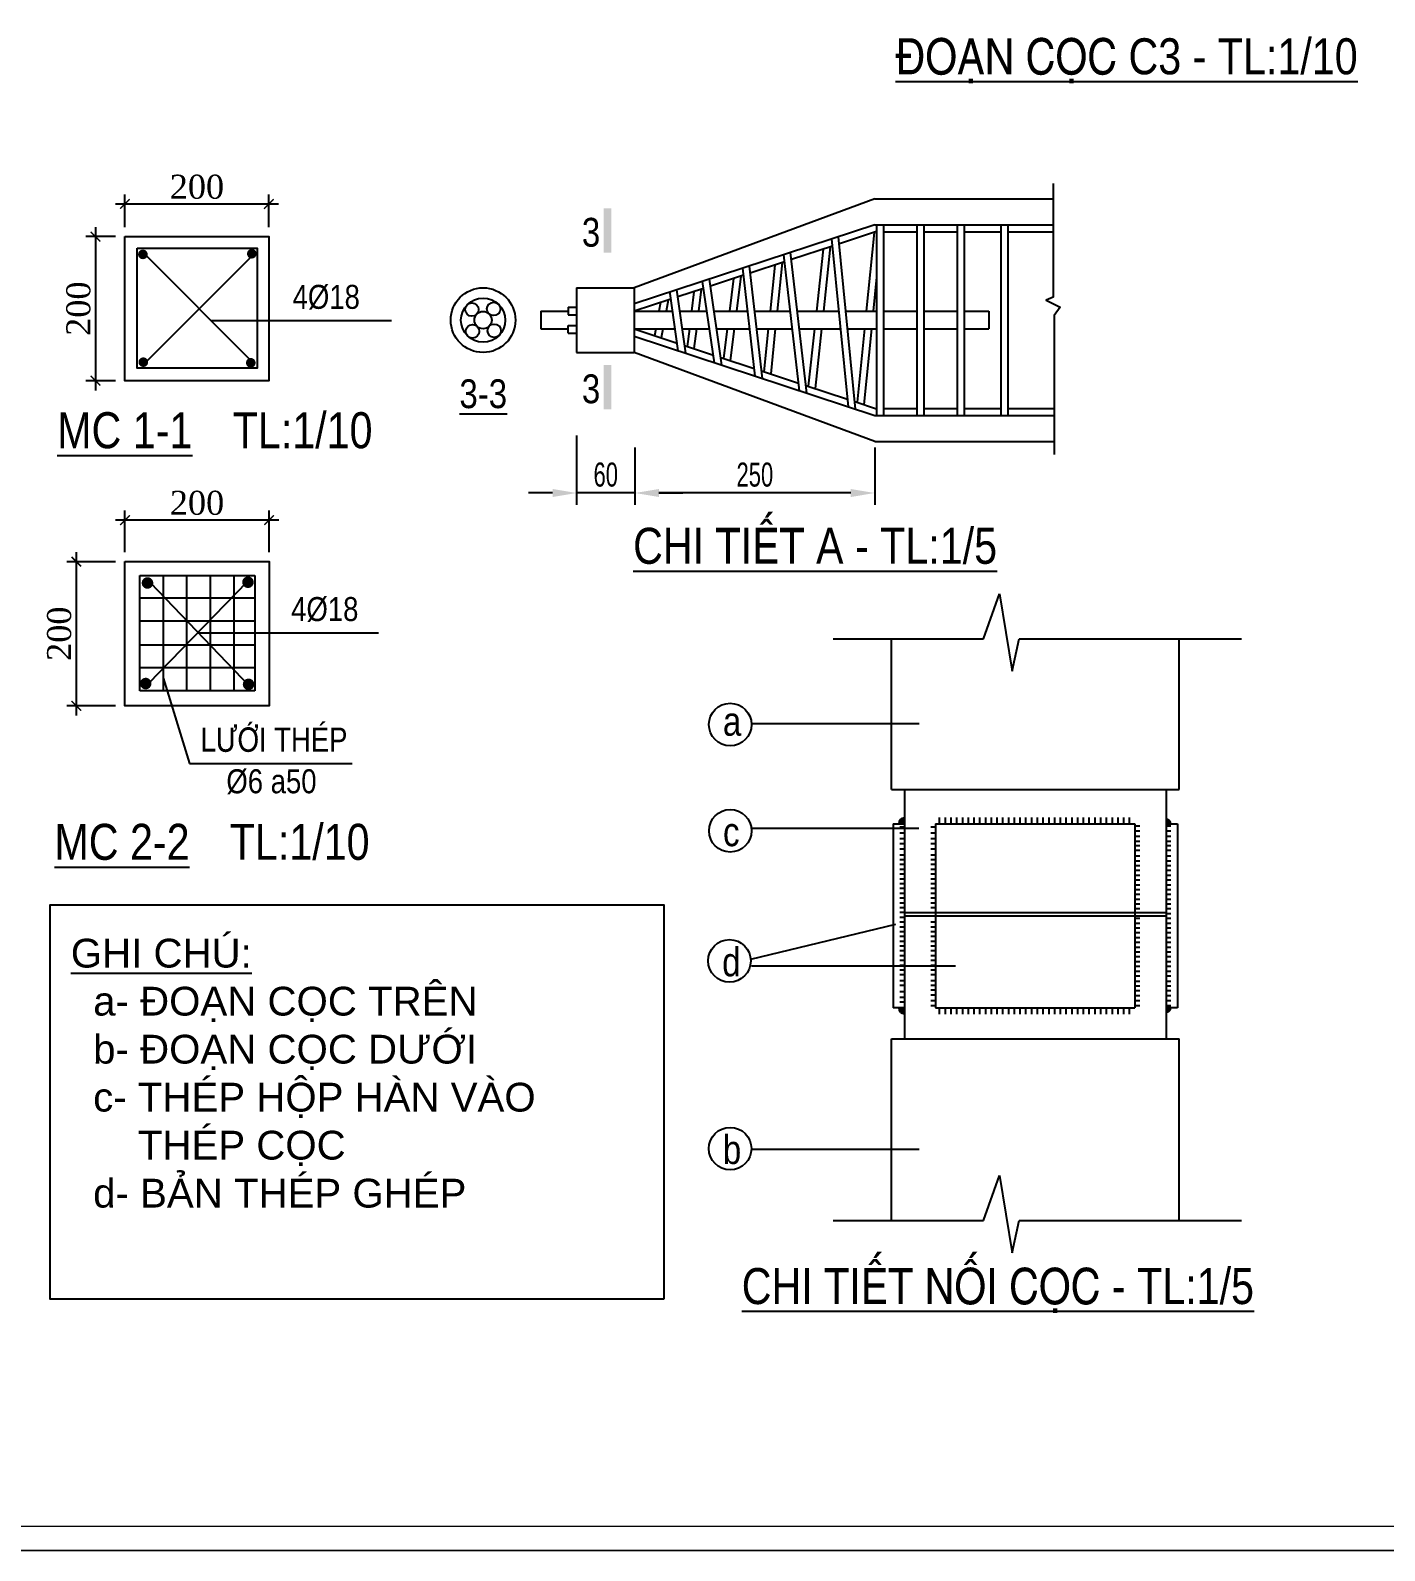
# Model space of a CAD drawing. Extents: x -1107188 to -523840, y 39692 to 514392.
# Drawn here: x -1078717 to -1050499, y 158492 to 190168 of the extents above; entities that cross this region are included whole.
import ezdxf
from ezdxf.enums import TextEntityAlignment as Align

# ---------------------------------------------------------------- set-up
doc = ezdxf.new("R2010")
doc.units = 0
doc.linetypes.add('DASHED2', pattern=[0.375, 0.25, -0.125])
doc.layers.get('0').update_dxf_attribs({"color": 255, "linetype": 'CONTINUOUS'})
doc.layers.get('DEFPOINTS').update_dxf_attribs({"linetype": 'CONTINUOUS'})
for name, color, linetype, lineweight in [('00-KICH THUOC', 6, 'CONTINUOUS', 9), ('cot', 4, 'CONTINUOUS', 0), ('CUA', 20, 'CONTINUOUS', 0)]:
    doc.layers.add(name, color=color, linetype=linetype, lineweight=lineweight)
for name, color, linetype in [('BAO', 3, 'CONTINUOUS'), ('BAOMANH', 2, 'CONTINUOUS'), ('DAI', 4, 'CONTINUOUS'), ('TEXT', 7, 'CONTINUOUS'), ('THEP', 6, 'CONTINUOUS'), ('TUONG', 131, 'CONTINUOUS')]:
    doc.layers.add(name, color=color, linetype=linetype)
doc.styles.add('DIM-NEW', font='')
doc.styles.add('KICHTHUOC', font='', dxfattribs={"width": 0.8})
doc.styles.add('SO BV', font='', dxfattribs={"height": 200})
doc.styles.get("Standard").update_dxf_attribs({"font": ''})
doc.styles.add('T2', font='')
doc.styles.add('TEN BV', font='', dxfattribs={"height": 350})
doc.styles.get('DIM-NEW').set_extended_font_data('VNI-Helve-Condense')
doc.styles.get('KICHTHUOC').set_extended_font_data('VNI-Helve-Condense')
doc.styles.get('SO BV').set_extended_font_data('VNI-Helve-Condense')
doc.styles.get('Standard').set_extended_font_data('VNI-Helve-Condense')
doc.styles.get('T2').set_extended_font_data('VNI-Times')
doc.styles.get('TEN BV').set_extended_font_data('VNI-Helve-Condense', bold=True)
doc.dimstyles.new('DIM 25', dxfattribs={"dimtxt": 2.5, "dimasz": 2.5, "dimexe": 1.25, "dimexo": 0.625, "dimtad": 1, "dimdec": 0, "dimtxsty": 'KICHTHUOC', "dimcen": 2.5, "dimclrd": 1, "dimclre": 1, "dimclrt": 2, "dimadec": 0, "dimazin": 0, "dimtfac": 1, "dimtdec": 0, "dimtix": 1, "dimtmove": 0, "dimatfit": 3, "dimfxl": 6, "dimfxlon": 1, "dimarcsym": 0})
doc.dimstyles.new('TL10', dxfattribs={"dimtxt": 500, "dimasz": 200, "dimexe": 200, "dimexo": 200, "dimgap": 100, "dimtad": 1, "dimdec": 0, "dimlfac": 0.1, "dimzin": 0, "dimdsep": 46, "dimtxsty": 'T2', "dimblk": 'ARCHTICK', "dimcen": 250, "dimdle": 200, "dimclrd": 1, "dimclre": 1, "dimclrt": 2, "dimadec": 0, "dimazin": 0, "dimtfac": 1, "dimtdec": 0, "dimtix": 1, "dimtofl": 0, "dimtmove": 0, "dimatfit": 0, "dimldrblk": 'ARCHTICK', "dimfxl": 1, "dimtolj": 1, "dimtzin": 0, "dimlwd": -1, "dimlwe": -1, "dimarcsym": 0})

# ---------------------------------------------------------------- blocks, each defined once
blk = doc.blocks.new('KHUNGTEN')
at = {"color": 3, "linetype": 'Continuous'}
for points in [[(-593653, 217892), (-593653, 277292), (-509653, 277292), (-509653, 217892), (-593653, 217892)], [(-593153, 218392), (-593153, 276792), (-510153, 276792), (-510153, 218392)]]:
    blk.add_lwpolyline(points, close=True, dxfattribs=at)
at = {"style": 'TEN BV'}
for tag, p in [('TEB_BV', (-518299, 222628)), ('LOAI_BV', (-511918, 220684)), ('TL', (-512164, 219751))]:
    blk.add_attdef(tag, p, '', height=350, dxfattribs=at)
at = {"style": 'SO BV'}
for tag, p in [('SOBV', (-510673, 221020)), ('TONGSOBV', (-510673, 220591))]:
    blk.add_attdef(tag, text='', height=200, dxfattribs=at).set_placement(p, align=Align.CENTER)
blk = doc.blocks.new('*D1517')
at = {"layer": 'DEFPOINTS', "color": 0, "transparency": 16777216}
for p in [(-1066119, 181605), (-1061122, 181605), (-1066119, 180529)]:
    blk.add_point(p, dxfattribs=at)
at = {"layer": 'TUONG', "color": 1, "lineweight": -2, "transparency": 16777216}
for p, q in [((-1066119, 181480), (-1066119, 180279)), ((-1061122, 181480), (-1061122, 180279)), ((-1061622, 180529), (-1065619, 180529))]:
    blk.add_line(p, q, dxfattribs=at)
at = {"layer": 'TUONG', "color": 1, "transparency": 16777216}
for points in [[(-1065619, 180612), (-1065619, 180445), (-1066119, 180529)], [(-1061622, 180612), (-1061622, 180445), (-1061122, 180529)]]:
    blk.add_solid(points, dxfattribs=at)
at = {"layer": 'TUONG', "color": 2, "transparency": 16777216, "insert": (-1063621, 180909), "char_height": 500, "attachment_point": 5, "style": 'KICHTHUOC'}
blk.add_mtext('250', dxfattribs=at)
blk = doc.blocks.new('*D1518')
at = {"layer": 'DEFPOINTS', "color": 0, "transparency": 16777216}
for p in [(-1067336, 183457), (-1066119, 181423), (-1067336, 180529)]:
    blk.add_point(p, dxfattribs=at)
at = {"layer": 'TUONG', "color": 1, "lineweight": -2, "transparency": 16777216}
for p, q in [((-1067336, 181729), (-1067336, 180279)), ((-1066119, 181298), (-1066119, 180279)), ((-1067836, 180529), (-1068336, 180529)), ((-1066119, 180529), (-1067336, 180529)), ((-1065619, 180529), (-1065119, 180529))]:
    blk.add_line(p, q, dxfattribs=at)
at = {"layer": 'TUONG', "color": 1, "transparency": 16777216}
for points in [[(-1067836, 180612), (-1067836, 180445), (-1067336, 180529)], [(-1065619, 180612), (-1065619, 180445), (-1066119, 180529)]]:
    blk.add_solid(points, dxfattribs=at)
at = {"layer": 'TUONG', "color": 2, "transparency": 16777216, "insert": (-1066728, 180909), "char_height": 500, "attachment_point": 5, "style": 'KICHTHUOC'}
blk.add_mtext('60', dxfattribs=at)
blk = doc.blocks.new('_ArchTick')
at = {"layer": 'CUA', "color": 0, "const_width": 0.15}
blk.add_lwpolyline([(-0.5, -0.5), (0.5, 0.5)], dxfattribs=at)
blk = doc.blocks.new('*D1498')
at = {"layer": 'DEFPOINTS', "color": 0, "transparency": 16777216}
for p in [(-1076746, 179098), (-1077760, 176095), (-1076746, 176095)]:
    blk.add_point(p, dxfattribs=at)
at = {"layer": 'TUONG', "color": 1, "transparency": 16777216}
for p, q in [((-1077760, 179298), (-1077760, 175895)), ((-1076946, 179098), (-1077960, 179098)), ((-1076946, 176095), (-1077960, 176095))]:
    blk.add_line(p, q, dxfattribs=at)
at = {"layer": 'TUONG', "color": 1, "transparency": 16777216, "xscale": 200, "yscale": 200, "zscale": 200}
for p, rotation in [((-1077760, 179098), 90), ((-1077760, 176095), 270)]:
    blk.add_blockref('_ArchTick', p, dxfattribs=dict(at, rotation=rotation))
at = {"layer": 'TUONG', "color": 2, "transparency": 16777216, "insert": (-1078116, 177597), "char_height": 500, "attachment_point": 5, "rotation": 90, "style": 'T2'}
blk.add_mtext('\\A1;200', dxfattribs=at)
blk = doc.blocks.new('*D1499')
at = {"layer": 'DEFPOINTS', "color": 0, "transparency": 16777216}
for p in [(-1076746, 179965), (-1076746, 179098), (-1073743, 179098)]:
    blk.add_point(p, dxfattribs=at)
at = {"layer": 'TUONG', "color": 1, "transparency": 16777216}
for p, q in [((-1073543, 179965), (-1076946, 179965)), ((-1076746, 179298), (-1076746, 180165)), ((-1073743, 179298), (-1073743, 180165))]:
    blk.add_line(p, q, dxfattribs=at)
at = {"layer": 'TUONG', "color": 1, "transparency": 16777216, "xscale": 200, "yscale": 200, "zscale": 200, "rotation": 180}
blk.add_blockref('_ArchTick', (-1076746, 179965), dxfattribs=at)
at = {"layer": 'TUONG', "color": 1, "transparency": 16777216, "xscale": 200, "yscale": 200, "zscale": 200}
blk.add_blockref('_ArchTick', (-1073743, 179965), dxfattribs=at)
at = {"layer": 'TUONG', "color": 2, "transparency": 16777216, "insert": (-1075245, 180321), "char_height": 500, "attachment_point": 5, "style": 'T2'}
blk.add_mtext('\\A1;200', dxfattribs=at)
blk = doc.blocks.new('*D1500')
at = {"layer": 'DEFPOINTS', "color": 0, "transparency": 16777216}
for p in [(-1073749, 186551), (-1076746, 185871), (-1073749, 185871)]:
    blk.add_point(p, dxfattribs=at)
at = {"layer": 'TUONG', "color": 1, "transparency": 16777216}
for p, q in [((-1076746, 186071), (-1076746, 186751)), ((-1073749, 186071), (-1073749, 186751)), ((-1076946, 186551), (-1073549, 186551))]:
    blk.add_line(p, q, dxfattribs=at)
at = {"layer": 'TUONG', "color": 1, "transparency": 16777216, "xscale": 200, "yscale": 200, "zscale": 200, "rotation": 180}
blk.add_blockref('_ArchTick', (-1076746, 186551), dxfattribs=at)
at = {"layer": 'TUONG', "color": 1, "transparency": 16777216, "xscale": 200, "yscale": 200, "zscale": 200}
blk.add_blockref('_ArchTick', (-1073749, 186551), dxfattribs=at)
at = {"layer": 'TUONG', "color": 2, "transparency": 16777216, "insert": (-1075247, 186907), "char_height": 500, "attachment_point": 5, "style": 'T2'}
blk.add_mtext('\\A1;200', dxfattribs=at)
blk = doc.blocks.new('*D1501')
at = {"layer": 'DEFPOINTS', "color": 0, "transparency": 16777216}
for p in [(-1076746, 185871), (-1077360, 182868), (-1076746, 182868)]:
    blk.add_point(p, dxfattribs=at)
at = {"layer": 'TUONG', "color": 1, "transparency": 16777216}
for p, q in [((-1077360, 186071), (-1077360, 182668)), ((-1076946, 185871), (-1077560, 185871)), ((-1076946, 182868), (-1077560, 182868))]:
    blk.add_line(p, q, dxfattribs=at)
at = {"layer": 'TUONG', "color": 1, "transparency": 16777216, "xscale": 200, "yscale": 200, "zscale": 200}
for p, rotation in [((-1077360, 185871), 90), ((-1077360, 182868), 270)]:
    blk.add_blockref('_ArchTick', p, dxfattribs=dict(at, rotation=rotation))
at = {"layer": 'TUONG', "color": 2, "transparency": 16777216, "insert": (-1077715, 184370), "char_height": 500, "attachment_point": 5, "rotation": 90, "style": 'T2'}
blk.add_mtext('\\A1;200', dxfattribs=at)

msp = doc.modelspace()

# ---------------------------------------------------------------- hatches: boundary and pattern name
at = {"layer": 'THEP', "ltscale": 10}
for points in [[(-1060621.765, 173638.541), (-1060502.825, 173638.541), (-1060502.825, 173757.48, 0.414213562)], [(-1055054.415, 173754.551, -0.414213562), (-1054935.476, 173635.612), (-1055054.415, 173635.612)], [(-1060502.825, 169679.255, -0.414213562), (-1060621.765, 169798.194), (-1060502.825, 169798.194)], [(-1055054.415, 169686.032, 0.414213562), (-1054935.476, 169804.971), (-1055054.415, 169804.971)]]:
    msp.add_hatch(color=256, dxfattribs=at).paths.add_polyline_path(points)

# ---------------------------------------------------------------- linework, layer by layer
at = {"layer": 'BAO', "color": 3, "linetype": 'Continuous', "ltscale": 0.5}
for p, q in [((-1067336.368, 184803.871), (-1067336.368, 183457.069)), ((-1067336.368, 184803.871), (-1066136.368, 184803.871)), ((-1066136.368, 184803.871), (-1066136.368, 183457.069)), ((-1067336.368, 183457.069), (-1066136.368, 183457.069))]:
    msp.add_line(p, q, dxfattribs=at)
at = {"layer": 'BAO', "color": 3, "linetype": 'Continuous', "ltscale": 50}
for centre, radius in [((-1069284.562, 184130.47), 673.401), ((-1069284.562, 184130.47), 460.496), ((-1069517.728, 184350.613), 139.826), ((-1069064.42, 184363.636), 139.826), ((-1069504.705, 183897.305), 139.826), ((-1069284.562, 184130.47), 180.843), ((-1069051.397, 183910.328), 139.826)]:
    msp.add_circle(centre, radius, dxfattribs=at)
at = {"layer": 'BAOMANH', "color": 2, "linetype": 'Continuous', "ltscale": 100}
for p, q in [((-1076322.872, 185500.77), (-1074124.668, 183291.038)), ((-1076313.81, 183254.836), (-1074103.164, 185464.048))]:
    msp.add_line(p, q, dxfattribs=at)
at = {"layer": 'BAOMANH', "color": 2, "linetype": 'Continuous', "ltscale": 50}
msp.add_line((-1074204.953, 178669.972), (-1076254.593, 176558.847), dxfattribs=at)
at = {"layer": 'BAOMANH', "color": 2, "linetype": 'Continuous', "ltscale": 0.5}
for p, q in [((-1060502.825, 171787.215), (-1059856.246, 171787.215)), ((-1060502.825, 171717.271), (-1059856.246, 171717.271)), ((-1055700.429, 171787.215), (-1055053.85, 171787.215)), ((-1055700.429, 171717.271), (-1055053.85, 171717.271))]:
    msp.add_line(p, q, dxfattribs=at)
at = {"layer": 'BAOMANH', "color": 2, "linetype": 'DASHED2', "ltscale": 50}
for p, q in [((-1059856.246, 171787.215), (-1055700.429, 171787.215)), ((-1059856.246, 171717.271), (-1055700.429, 171717.271))]:
    msp.add_line(p, q, dxfattribs=at)
at = {"layer": 'BAOMANH', "color": 2, "linetype": 'Continuous', "ltscale": 50}
msp.add_lwpolyline([(-1076217.217, 178653.968), (-1074153.076, 176503.853)], dxfattribs=at)
at = {"layer": 'cot', "lineweight": -2, "ltscale": 10}
for p, q in [((-1075952.073, 176680.738), (-1075404.792, 174894.204)), ((-1063693.03, 175728.459), (-1060195.533, 175728.459)), ((-1075404.792, 174894.204), (-1072012.198, 174894.204)), ((-1063693.03, 166859.799), (-1060195.533, 166859.799))]:
    msp.add_line(p, q, dxfattribs=at)
for points in [[(-1074946.657, 184119.987), (-1071195.929, 184119.987)], [(-1075229.773, 177614.41), (-1071462.121, 177614.41)], [(-1060206.682, 173539.954), (-1063692.994, 173539.954)], [(-1060692.945, 171537.74), (-1063708.791, 170807.273)], [(-1059440.451, 170669.132), (-1063693.306, 170669.132)]]:
    msp.add_lwpolyline(points, dxfattribs=at)
at = {"layer": 'DAI', "color": 3, "linetype": 'Continuous', "ltscale": 100}
for p, q in [((-1061138.146, 185959.129), (-1061302.382, 184314.485)), ((-1061085.863, 186117.002), (-1061085.863, 182143.938)), ((-1060940.827, 186117.002), (-1060940.827, 182143.938)), ((-1060244.112, 186117.002), (-1060244.112, 182143.938)), ((-1060099.076, 186117.002), (-1060099.076, 182143.938)), ((-1059402.361, 186117.002), (-1059402.361, 182143.938)), ((-1059257.325, 186117.002), (-1059257.325, 182143.938)), ((-1058492.107, 186117.002), (-1058492.107, 182143.938)), ((-1058347.071, 186117.002), (-1058347.071, 182143.938)), ((-1062049.435, 185659.273), (-1062194.063, 184314.485)), ((-1061673.096, 182325.149), (-1062016.056, 185822.942)), ((-1061522.506, 182275.598), (-1061874.88, 185869.395)), ((-1063053.255, 185328.97), (-1063157.284, 184314.485)), ((-1062691.479, 182660.244), (-1063018.203, 185493.189)), ((-1062539.723, 182610.309), (-1062877.544, 185539.473)), ((-1062200.659, 185609.513), (-1062339.935, 184314.485)), ((-1064063.649, 184996.504), (-1064150.007, 184314.485)), ((-1063911.099, 185046.7), (-1064003.813, 184314.485)), ((-1063616.911, 182964.753), (-1063872.918, 185211.949)), ((-1063465.251, 182914.85), (-1063732.218, 185258.246)), ((-1063204.143, 185279.321), (-1063303.081, 184314.485)), ((-1061085.863, 185023.086), (-1061156.625, 184314.485)), ((-1065216.118, 183490.966), (-1065385.58, 184685.793)), ((-1065062.46, 183440.405), (-1065249.475, 184758.999)), ((-1064892.599, 184723.742), (-1064941.99, 184314.485)), ((-1064740.469, 184773.799), (-1064795.901, 184314.485)), ((-1064462.107, 183242.861), (-1064709.109, 184936.804)), ((-1064308.151, 183192.203), (-1064569.25, 184982.824)), ((-1065587.233, 184495.175), (-1065619.296, 184314.485)), ((-1065430.798, 184546.649), (-1065471.994, 184314.485)), ((-1065684.601, 183946.456), (-1065709.523, 183806.004)), ((-1065537.299, 183946.456), (-1065570.347, 183760.209)), ((-1064986.405, 183946.456), (-1065030.327, 183582.517)), ((-1064840.317, 183946.456), (-1064889.818, 183536.284)), ((-1064196.608, 183946.456), (-1064274.194, 183333.715)), ((-1064050.414, 183946.456), (-1064133.848, 183287.535)), ((-1063340.82, 183946.456), (-1063432.068, 183056.617)), ((-1063195.024, 183946.456), (-1063291.03, 183010.209)), ((-1062379.516, 183946.456), (-1062507.919, 182752.53)), ((-1062233.643, 183946.456), (-1062367.032, 182706.172)), ((-1061339.134, 183946.456), (-1061491.751, 182418.164)), ((-1061193.376, 183946.456), (-1061350.63, 182371.729))]:
    msp.add_line(p, q, dxfattribs=at)
at = {"layer": 'DAI', "color": 4, "linetype": 'Continuous', "ltscale": 50}
for p, q in [((-1059770.288, 173638.541), (-1059770.288, 173767.383)), ((-1059650.348, 173638.541), (-1059650.348, 173767.383)), ((-1059530.408, 173638.541), (-1059530.408, 173767.383)), ((-1059410.468, 173638.541), (-1059410.468, 173767.383)), ((-1059290.528, 173638.541), (-1059290.528, 173767.383)), ((-1059170.588, 173638.541), (-1059170.588, 173767.383)), ((-1059050.648, 173638.541), (-1059050.648, 173767.383)), ((-1058930.708, 173638.541), (-1058930.708, 173767.383)), ((-1058810.768, 173638.541), (-1058810.768, 173767.383)), ((-1058690.828, 173638.541), (-1058690.828, 173767.383)), ((-1058570.888, 173638.541), (-1058570.888, 173767.383)), ((-1058450.947, 173638.541), (-1058450.947, 173767.383)), ((-1058331.007, 173638.541), (-1058331.007, 173767.383)), ((-1058211.067, 173638.541), (-1058211.067, 173767.383)), ((-1058091.127, 173638.541), (-1058091.127, 173767.383)), ((-1057971.187, 173638.541), (-1057971.187, 173767.383)), ((-1057851.247, 173638.541), (-1057851.247, 173767.383)), ((-1057731.307, 173638.541), (-1057731.307, 173767.383)), ((-1057611.367, 173638.541), (-1057611.367, 173767.383)), ((-1057491.427, 173638.541), (-1057491.427, 173767.383)), ((-1057371.487, 173638.541), (-1057371.487, 173767.383)), ((-1057251.547, 173638.541), (-1057251.547, 173767.383)), ((-1057131.607, 173638.541), (-1057131.607, 173767.383)), ((-1057011.667, 173638.541), (-1057011.667, 173767.383)), ((-1056891.727, 173638.541), (-1056891.727, 173767.383)), ((-1056771.787, 173638.541), (-1056771.787, 173767.383)), ((-1056651.847, 173638.541), (-1056651.847, 173767.383)), ((-1056531.907, 173638.541), (-1056531.907, 173767.383)), ((-1056411.967, 173638.541), (-1056411.967, 173767.383)), ((-1056292.027, 173638.541), (-1056292.027, 173767.383)), ((-1056172.087, 173638.541), (-1056172.087, 173767.383)), ((-1056052.147, 173638.541), (-1056052.147, 173767.383)), ((-1055932.207, 173638.541), (-1055932.207, 173767.383)), ((-1055812.267, 173638.541), (-1055812.267, 173767.383)), ((-1059770.288, 169669.352), (-1059770.288, 169798.194)), ((-1059650.348, 169669.352), (-1059650.348, 169798.194)), ((-1059530.408, 169669.352), (-1059530.408, 169798.194)), ((-1059410.468, 169669.352), (-1059410.468, 169798.194)), ((-1059290.528, 169669.352), (-1059290.528, 169798.194)), ((-1059170.588, 169669.352), (-1059170.588, 169798.194)), ((-1059050.648, 169669.352), (-1059050.648, 169798.194)), ((-1058930.708, 169669.352), (-1058930.708, 169798.194)), ((-1058810.768, 169669.352), (-1058810.768, 169798.194)), ((-1058690.828, 169669.352), (-1058690.828, 169798.194)), ((-1058570.888, 169669.352), (-1058570.888, 169798.194)), ((-1058450.947, 169669.352), (-1058450.947, 169798.194)), ((-1058331.007, 169669.352), (-1058331.007, 169798.194)), ((-1058211.067, 169669.352), (-1058211.067, 169798.194)), ((-1058091.127, 169669.352), (-1058091.127, 169798.194)), ((-1057971.187, 169669.352), (-1057971.187, 169798.194)), ((-1057851.247, 169669.352), (-1057851.247, 169798.194)), ((-1057731.307, 169669.352), (-1057731.307, 169798.194)), ((-1057611.367, 169669.352), (-1057611.367, 169798.194)), ((-1057491.427, 169669.352), (-1057491.427, 169798.194)), ((-1057371.487, 169669.352), (-1057371.487, 169798.194)), ((-1057251.547, 169669.352), (-1057251.547, 169798.194)), ((-1057131.607, 169669.352), (-1057131.607, 169798.194)), ((-1057011.667, 169669.352), (-1057011.667, 169798.194)), ((-1056891.727, 169669.352), (-1056891.727, 169798.194)), ((-1056771.787, 169669.352), (-1056771.787, 169798.194)), ((-1056651.847, 169669.352), (-1056651.847, 169798.194)), ((-1056531.907, 169669.352), (-1056531.907, 169798.194)), ((-1056411.967, 169669.352), (-1056411.967, 169798.194)), ((-1056292.027, 169669.352), (-1056292.027, 169798.194)), ((-1056172.087, 169669.352), (-1056172.087, 169798.194)), ((-1056052.147, 169669.352), (-1056052.147, 169798.194)), ((-1055932.207, 169669.352), (-1055932.207, 169798.194)), ((-1055812.267, 169669.352), (-1055812.267, 169798.194))]:
    msp.add_line(p, q, dxfattribs=at)
at = {"layer": 'DAI', "color": 4, "linetype": 'Continuous', "ltscale": 5}
for p, q in [((-1055700.429, 173592.701), (-1055600.479, 173592.701)), ((-1055053.85, 173592.701), (-1054953.9, 173592.701)), ((-1060602.775, 173571.136), (-1060502.825, 173571.136)), ((-1060602.775, 173447.198), (-1060502.825, 173447.198)), ((-1060602.775, 173327.548), (-1060502.825, 173327.548)), ((-1059956.196, 173571.136), (-1059856.246, 173571.136)), ((-1059956.196, 173447.198), (-1059856.246, 173447.198)), ((-1059956.196, 173327.548), (-1059856.246, 173327.548)), ((-1055700.429, 173492.751), (-1055600.479, 173492.751)), ((-1055700.429, 173375.182), (-1055600.479, 173375.182)), ((-1055700.429, 173275.232), (-1055600.479, 173275.232)), ((-1055053.85, 173492.751), (-1054953.9, 173492.751)), ((-1055053.85, 173375.182), (-1054953.9, 173375.182)), ((-1055053.85, 173275.232), (-1054953.9, 173275.232)), ((-1060602.775, 173227.598), (-1060502.825, 173227.598)), ((-1060602.775, 173111.366), (-1060502.825, 173111.366)), ((-1060602.775, 172991.716), (-1060502.825, 172991.716)), ((-1059956.196, 173227.598), (-1059856.246, 173227.598)), ((-1059956.196, 173111.366), (-1059856.246, 173111.366)), ((-1059956.196, 172991.716), (-1059856.246, 172991.716)), ((-1055700.429, 173184.905), (-1055600.479, 173184.905)), ((-1055700.429, 173084.955), (-1055600.479, 173084.955)), ((-1055700.429, 172967.386), (-1055600.479, 172967.386)), ((-1055053.85, 173184.905), (-1054953.9, 173184.905)), ((-1055053.85, 173084.955), (-1054953.9, 173084.955)), ((-1055053.85, 172967.386), (-1054953.9, 172967.386)), ((-1060602.775, 172891.766), (-1060502.825, 172891.766)), ((-1060602.775, 172791.816), (-1060502.825, 172791.816)), ((-1060602.775, 172691.866), (-1060502.825, 172691.866)), ((-1059956.196, 172891.766), (-1059856.246, 172891.766)), ((-1059956.196, 172791.816), (-1059856.246, 172791.816)), ((-1059956.196, 172691.866), (-1059856.246, 172691.866)), ((-1055700.429, 172867.436), (-1055600.479, 172867.436)), ((-1055700.429, 172767.486), (-1055600.479, 172767.486)), ((-1055700.429, 172667.536), (-1055600.479, 172667.536)), ((-1055053.85, 172867.436), (-1054953.9, 172867.436)), ((-1055053.85, 172767.486), (-1054953.9, 172767.486)), ((-1055053.85, 172667.536), (-1054953.9, 172667.536)), ((-1060602.775, 172591.916), (-1060502.825, 172591.916)), ((-1060602.775, 172491.966), (-1060502.825, 172491.966)), ((-1060602.775, 172392.016), (-1060502.825, 172392.016)), ((-1059956.196, 172591.916), (-1059856.246, 172591.916)), ((-1059956.196, 172491.966), (-1059856.246, 172491.966)), ((-1059956.196, 172392.016), (-1059856.246, 172392.016)), ((-1055700.429, 172567.586), (-1055600.479, 172567.586)), ((-1055700.429, 172467.636), (-1055600.479, 172467.636)), ((-1055700.429, 172367.686), (-1055600.479, 172367.686)), ((-1055053.85, 172567.586), (-1054953.9, 172567.586)), ((-1055053.85, 172467.636), (-1054953.9, 172467.636)), ((-1055053.85, 172367.686), (-1054953.9, 172367.686)), ((-1060602.775, 172292.066), (-1060502.825, 172292.066)), ((-1060602.775, 172192.116), (-1060502.825, 172192.116)), ((-1060602.775, 172092.166), (-1060502.825, 172092.166)), ((-1059956.196, 172292.066), (-1059856.246, 172292.066)), ((-1059956.196, 172192.116), (-1059856.246, 172192.116)), ((-1059956.196, 172092.166), (-1059856.246, 172092.166)), ((-1055700.429, 172267.736), (-1055600.479, 172267.736)), ((-1055700.429, 172167.785), (-1055600.479, 172167.785)), ((-1055700.429, 172067.835), (-1055600.479, 172067.835)), ((-1055053.85, 172267.736), (-1054953.9, 172267.736)), ((-1055053.85, 172167.785), (-1054953.9, 172167.785)), ((-1055053.85, 172067.835), (-1054953.9, 172067.835)), ((-1060602.775, 171992.216), (-1060502.825, 171992.216)), ((-1060602.775, 171892.266), (-1060502.825, 171892.266)), ((-1060602.775, 171792.316), (-1060502.825, 171792.316)), ((-1060602.775, 171692.366), (-1060502.825, 171692.366)), ((-1059956.196, 171992.216), (-1059856.246, 171992.216)), ((-1059956.196, 171892.266), (-1059856.246, 171892.266)), ((-1055700.429, 171967.885), (-1055600.479, 171967.885)), ((-1055700.429, 171867.935), (-1055600.479, 171867.935)), ((-1055053.85, 171967.885), (-1054953.9, 171967.885)), ((-1055053.85, 171867.935), (-1054953.9, 171867.935)), ((-1055053.85, 171767.985), (-1054953.9, 171767.985)), ((-1060602.775, 171592.416), (-1060502.825, 171592.416)), ((-1060602.775, 171492.466), (-1060502.825, 171492.466)), ((-1060602.775, 171392.516), (-1060502.825, 171392.516)), ((-1059956.196, 171592.416), (-1059856.246, 171592.416)), ((-1059956.196, 171492.466), (-1059856.246, 171492.466)), ((-1059956.196, 171392.516), (-1059856.246, 171392.516)), ((-1055700.429, 171671.454), (-1055600.479, 171671.454)), ((-1055700.429, 171568.085), (-1055600.479, 171568.085)), ((-1055700.429, 171468.135), (-1055600.479, 171468.135)), ((-1055700.429, 171368.185), (-1055600.479, 171368.185)), ((-1055053.85, 171668.035), (-1054953.9, 171668.035)), ((-1055053.85, 171568.085), (-1054953.9, 171568.085)), ((-1055053.85, 171468.135), (-1054953.9, 171468.135)), ((-1055053.85, 171368.185), (-1054953.9, 171368.185)), ((-1060602.775, 171292.566), (-1060502.825, 171292.566)), ((-1060602.775, 171192.616), (-1060502.825, 171192.616)), ((-1060602.775, 171092.666), (-1060502.825, 171092.666)), ((-1059956.196, 171292.566), (-1059856.246, 171292.566)), ((-1059956.196, 171192.616), (-1059856.246, 171192.616)), ((-1059956.196, 171092.666), (-1059856.246, 171092.666)), ((-1055700.429, 171268.235), (-1055600.479, 171268.235)), ((-1055700.429, 171168.285), (-1055600.479, 171168.285)), ((-1055700.429, 171068.335), (-1055600.479, 171068.335)), ((-1055053.85, 171268.235), (-1054953.9, 171268.235)), ((-1055053.85, 171168.285), (-1054953.9, 171168.285)), ((-1055053.85, 171068.335), (-1054953.9, 171068.335)), ((-1060602.775, 170992.716), (-1060502.825, 170992.716)), ((-1060602.775, 170892.766), (-1060502.825, 170892.766)), ((-1060602.775, 170792.816), (-1060502.825, 170792.816)), ((-1059956.196, 170992.716), (-1059856.246, 170992.716)), ((-1059956.196, 170892.766), (-1059856.246, 170892.766)), ((-1059956.196, 170792.816), (-1059856.246, 170792.816)), ((-1055700.429, 170968.385), (-1055600.479, 170968.385)), ((-1055700.429, 170868.435), (-1055600.479, 170868.435)), ((-1055700.429, 170768.485), (-1055600.479, 170768.485)), ((-1055053.85, 170968.385), (-1054953.9, 170968.385)), ((-1055053.85, 170868.435), (-1054953.9, 170868.435)), ((-1055053.85, 170768.485), (-1054953.9, 170768.485)), ((-1060602.775, 170692.866), (-1060502.825, 170692.866)), ((-1060602.775, 170592.916), (-1060502.825, 170592.916)), ((-1060602.775, 170492.966), (-1060502.825, 170492.966)), ((-1059956.196, 170692.866), (-1059856.246, 170692.866)), ((-1059956.196, 170592.916), (-1059856.246, 170592.916)), ((-1059956.196, 170492.966), (-1059856.246, 170492.966)), ((-1055700.429, 170668.535), (-1055600.479, 170668.535)), ((-1055700.429, 170568.585), (-1055600.479, 170568.585)), ((-1055700.429, 170468.635), (-1055600.479, 170468.635)), ((-1055053.85, 170668.535), (-1054953.9, 170668.535)), ((-1055053.85, 170568.585), (-1054953.9, 170568.585)), ((-1055053.85, 170468.635), (-1054953.9, 170468.635)), ((-1060602.775, 170372.789), (-1060502.825, 170372.789)), ((-1060602.775, 170272.839), (-1060502.825, 170272.839)), ((-1060602.775, 170145.14), (-1060502.825, 170145.14)), ((-1059956.196, 170372.789), (-1059856.246, 170372.789)), ((-1059956.196, 170272.839), (-1059856.246, 170272.839)), ((-1059956.196, 170173.126), (-1059856.246, 170173.126)), ((-1055700.429, 170360.407), (-1055600.479, 170360.407)), ((-1055700.429, 170260.457), (-1055600.479, 170260.457)), ((-1055700.429, 170160.789), (-1055600.479, 170160.789)), ((-1055053.85, 170360.407), (-1054953.9, 170360.407)), ((-1055053.85, 170260.457), (-1054953.9, 170260.457)), ((-1055053.85, 170160.789), (-1054953.9, 170160.789)), ((-1060602.775, 170024.963), (-1060502.825, 170024.963)), ((-1060602.775, 169925.013), (-1060502.825, 169925.013)), ((-1059956.196, 170073.176), (-1059856.246, 170073.176)), ((-1059956.196, 169952.999), (-1059856.246, 169952.999)), ((-1059956.196, 169853.049), (-1059856.246, 169853.049)), ((-1055700.429, 170060.839), (-1055600.479, 170060.839)), ((-1055700.429, 169952.611), (-1055600.479, 169952.611)), ((-1055700.429, 169852.661), (-1055600.479, 169852.661)), ((-1055053.85, 170060.839), (-1054953.9, 170060.839)), ((-1055053.85, 169952.611), (-1054953.9, 169952.611)), ((-1055053.85, 169852.661), (-1054953.9, 169852.661))]:
    msp.add_line(p, q, dxfattribs=at)
at = {"layer": 'DAI', "color": 3, "linetype": 'Continuous', "ltscale": 100}
msp.add_lwpolyline([(-1076490.639, 185631.633), (-1073993.637, 185631.633), (-1073993.637, 183129.631), (-1076490.639, 183129.631)], close=True, dxfattribs=at)
at = {"layer": 'DAI', "color": 4, "linetype": 'Continuous', "ltscale": 0.5}
msp.add_arc((-1065469.551, 184676.716), 84.46, 6.1697466, 24.5854567, dxfattribs=at)
at = {"layer": 'DAI', "color": 4, "linetype": 'Continuous', "ltscale": 5}
for centre, start, end in [((-1060502.825, 173638.541), 90, 180), ((-1060502.825, 169798.194), 180, 270)]:
    msp.add_arc(centre, 118.939, start, end, dxfattribs=at)
at = {"layer": 'TEXT', "ltscale": 10}
for points in [[(-1066614.792, 186460.181), (-1066772.292, 186460.181), (-1066614.792, 185536.921), (-1066772.292, 185536.921)], [(-1066614.792, 183198.254), (-1066772.292, 183198.254), (-1066614.792, 182274.994), (-1066772.292, 182274.994)]]:
    msp.add_trace(points, dxfattribs=at)
at = {"layer": 'THEP', "ltscale": 10}
for p, q in [((-1061122.38, 186117.002), (-1066136.368, 184467.17)), ((-1061085.863, 185976.332), (-1061860.377, 185721.482)), ((-1061122.38, 186117.002), (-1057405.014, 186117.002)), ((-1060940.827, 185971.966), (-1060244.112, 185971.966)), ((-1060099.076, 185971.966), (-1059402.361, 185971.966)), ((-1059257.325, 185971.966), (-1058492.107, 185971.966)), ((-1058347.071, 185971.966), (-1057405.014, 185971.966)), ((-1062001.553, 185675.028), (-1062860.578, 185392.369)), ((-1063001.238, 185346.086), (-1063715.452, 185111.077)), ((-1063856.152, 185064.78), (-1064548.005, 184837.129)), ((-1064687.865, 184791.109), (-1065228.786, 184613.121)), ((-1065368.742, 184567.069), (-1066136.368, 184314.485)), ((-1068078.599, 184314.485), (-1067508.847, 184314.485)), ((-1066136.368, 184314.485), (-1065332.918, 184314.485)), ((-1065186.43, 184314.485), (-1064618.366, 184314.485)), ((-1064471.796, 184314.485), (-1063770.676, 184314.485)), ((-1063624.702, 184314.485), (-1062882.263, 184314.485)), ((-1062736.266, 184314.485), (-1061868.151, 184314.485)), ((-1061722.42, 184314.485), (-1061085.863, 184314.485)), ((-1060940.827, 184314.485), (-1060244.112, 184314.485)), ((-1060099.076, 184314.485), (-1059402.361, 184314.485)), ((-1059257.325, 184314.485), (-1058747.052, 184314.485)), ((-1058747.052, 184314.485), (-1058747.052, 183946.456)), ((-1068078.599, 183946.456), (-1067508.847, 183946.456)), ((-1066136.368, 183946.456), (-1065280.72, 183946.456)), ((-1066136.368, 183946.456), (-1065238.834, 183651.126)), ((-1066136.368, 183793.77), (-1061122.38, 182143.938)), ((-1065134.233, 183946.456), (-1064564.702, 183946.456)), ((-1064418.132, 183946.456), (-1063728.749, 183946.456)), ((-1063582.775, 183946.456), (-1062839.818, 183946.456)), ((-1062693.821, 183946.456), (-1061832.066, 183946.456)), ((-1061686.335, 183946.456), (-1061085.863, 183946.456)), ((-1060940.827, 183946.456), (-1060244.112, 183946.456)), ((-1060099.076, 183946.456), (-1059402.361, 183946.456)), ((-1059257.325, 183946.456), (-1058747.052, 183946.456)), ((-1065085.175, 183600.565), (-1064485.493, 183403.242)), ((-1064331.537, 183352.583), (-1063634.983, 183123.385)), ((-1063483.323, 183073.482), (-1062709.783, 182818.952)), ((-1062558.027, 182769.018), (-1061688.566, 182482.925)), ((-1061537.976, 182433.374), (-1061085.863, 182284.608)), ((-1061122.38, 182143.938), (-1057383.846, 182143.938)), ((-1060940.827, 182288.974), (-1060244.112, 182288.974)), ((-1060099.076, 182288.974), (-1059402.361, 182288.974)), ((-1059257.325, 182288.974), (-1058492.107, 182288.974)), ((-1058347.071, 182288.974), (-1057383.846, 182288.974)), ((-1076439.556, 176408.611), (-1076439.556, 178811.014)), ((-1076439.556, 178811.014), (-1074037.154, 178811.014)), ((-1075952.625, 178811.014), (-1075952.625, 176408.611)), ((-1075466.734, 178811.014), (-1075466.734, 176408.611)), ((-1074968.13, 178811.014), (-1074968.13, 176408.611)), ((-1074478.239, 178811.014), (-1074478.239, 176408.611)), ((-1074037.154, 178811.014), (-1074037.154, 176408.611)), ((-1076447.246, 178342.251), (-1074044.844, 178342.251)), ((-1076447.246, 177861.809), (-1074044.844, 177861.809)), ((-1076447.246, 177366.311), (-1074044.844, 177366.311)), ((-1076439.556, 176896.217), (-1074037.154, 176896.217)), ((-1074037.154, 176408.611), (-1076439.556, 176408.611))]:
    msp.add_line(p, q, dxfattribs=at)
at = {"layer": 'THEP', "color": 1, "linetype": 'Continuous', "ltscale": 0.5, "const_width": 100.1}
for points in [[(-1076422.972, 185500.77, 1), (-1076322.872, 185500.77, 1)], [(-1076413.91, 183254.836, 1), (-1076313.81, 183254.836, 1)]]:
    msp.add_lwpolyline(points, format="xyb", close=True, dxfattribs=at)
at = {"layer": 'THEP', "ltscale": 10}
for points, const_width in [([(-1076422.972, 185500.77, 1), (-1076322.872, 185500.77, 1)], 100.1), ([(-1074153.214, 185514.098, 1), (-1074053.114, 185514.098, 1)], 100.1), ([(-1076413.91, 183254.836, 1), (-1076313.81, 183254.836, 1)], 100.1), ([(-1074174.718, 183240.988, 1), (-1074074.618, 183240.988, 1)], 100.1), ([(-1076337.337, 178653.968, 1), (-1076217.217, 178653.968, 1)], 120.12), ([(-1074243.076, 178669.972, 1), (-1074122.956, 178669.972, 1)], 120.12), ([(-1076374.713, 176558.847, 1), (-1076254.593, 176558.847, 1)], 120.12), ([(-1074230.758, 176542.239, 1), (-1074110.638, 176542.239, 1)], 120.12), ([(-1074230.758, 176542.239, 1), (-1074110.638, 176542.239, 1)], 120.12)]:
    msp.add_lwpolyline(points, format="xyb", close=True, dxfattribs=dict(at, const_width=const_width))
for points in [[(-1067508.847, 184401.824), (-1067336.368, 184401.824)], [(-1067508.847, 184401.824), (-1067508.847, 184242.648)], [(-1068078.599, 184314.485), (-1068078.599, 183946.456)], [(-1067508.847, 184242.648), (-1067336.368, 184242.648)], [(-1067508.847, 184018.293), (-1067336.368, 184018.293)], [(-1067508.847, 183859.116), (-1067508.847, 184018.293)], [(-1067508.847, 183859.116), (-1067336.368, 183859.116)]]:
    msp.add_lwpolyline(points, dxfattribs=at)
at = {"layer": 'TUONG'}
for p, q in [((-1061122.38, 186655.723), (-1066136.368, 184803.871)), ((-1061122.38, 186655.723), (-1057405.014, 186655.723)), ((-1061122.38, 181605.218), (-1066136.368, 183457.069)), ((-1061122.38, 181605.218), (-1057383.846, 181605.218)), ((-1058859.385, 177490.197), (-1058523.181, 178425.026)), ((-1058523.181, 178425.026), (-1058261.689, 176817.12)), ((-1061991.038, 177490.197), (-1058859.385, 177490.197)), ((-1060777.121, 174350.944), (-1060777.121, 177490.197)), ((-1058261.689, 176817.12), (-1058112.264, 177490.197)), ((-1058112.264, 177490.197), (-1053483.289, 177490.197)), ((-1054780.12, 174350.944), (-1054780.12, 177490.197)), ((-1060777.121, 174350.944), (-1054780.12, 174350.944)), ((-1060502.825, 174350.944), (-1060502.825, 169153.543)), ((-1055053.85, 174350.944), (-1055053.85, 169153.543)), ((-1060736.88, 173638.541), (-1060736.88, 169798.194)), ((-1060736.88, 173638.541), (-1060502.825, 173638.541)), ((-1059856.246, 173638.541), (-1055700.429, 173638.541)), ((-1059856.246, 173638.541), (-1059856.246, 169798.194)), ((-1055700.429, 173638.541), (-1055700.429, 169798.194)), ((-1055053.85, 173635.612), (-1054811.994, 173635.612)), ((-1054811.994, 173635.612), (-1054811.994, 169804.971)), ((-1055053.85, 173091.666), (-1055053.85, 169753.243)), ((-1060502.825, 169798.194), (-1060736.88, 169798.194)), ((-1059856.246, 169798.194), (-1055700.429, 169798.194)), ((-1054811.994, 169804.971), (-1055053.85, 169804.971)), ((-1060777.121, 169153.543), (-1054780.12, 169153.543)), ((-1060777.121, 165371.341), (-1060777.121, 169153.543)), ((-1054780.12, 165371.341), (-1054780.12, 169153.543)), ((-1058859.385, 165371.341), (-1058523.181, 166306.17)), ((-1058523.181, 166306.17), (-1058261.689, 164698.263)), ((-1061991.038, 165371.341), (-1058859.385, 165371.341)), ((-1058261.689, 164698.263), (-1058112.264, 165371.341)), ((-1058112.264, 165371.341), (-1053483.289, 165371.341))]:
    msp.add_line(p, q, dxfattribs=at)
msp.add_lwpolyline([(-1057405.014, 186978.142), (-1057405.014, 184609.347), (-1057553.195, 184545.897), (-1057256.833, 184397.847), (-1057383.846, 184228.648), (-1057383.846, 181331.103)], dxfattribs=at)
for points in [[(-1076746.055, 185870.831), (-1073748.553, 185870.831), (-1073748.553, 182868.328), (-1076746.055, 182868.328)], [(-1076746.055, 179098.051), (-1073743.052, 179098.051), (-1073743.052, 176095.048), (-1076746.055, 176095.048)], [(-1065519.925, 163731.733), (-1078306.824, 163731.733), (-1078306.824, 171948.978), (-1065519.925, 171948.978)]]:
    msp.add_lwpolyline(points, close=True, dxfattribs=at)
for centre in [(-1064135.474, 175703.918), (-1064133.266, 173489.76), (-1064151.029, 170779.268), (-1064136.081, 166867.843)]:
    msp.add_circle(centre, 443.124, dxfattribs=at)

# ---------------------------------------------------------------- block references
at = {"layer": '00-KICH THUOC'}
for p in [(-513535.14, -59400), (-513535.14, -118800)]:
    msp.add_blockref('KHUNGTEN', p, dxfattribs=at)

# ---------------------------------------------------------------- texts
at = {"layer": 'TEXT', "style": 'DIM-NEW'}
for s, p in [('%%UÑOAÏN COÏC C3 - TL:1/10', (-1060688.134, 189252.863)), ('%%UMC 1-1', (-1078158.545, 181461.792)), ('TL:1/10', (-1074501.979, 181461.792)), ('%%UCHI TIEÁT A - TL:1/5', (-1066158.048, 179053.337)), ('%%UMC 2-2', (-1078216.306, 172885.406)), ('TL:1/10', (-1074563.213, 172885.406))]:
    msp.add_text(s, height=750, dxfattribs=at).set_placement(p)
at = {"layer": 'TEXT', "ltscale": 10, "style": 'DIM-NEW'}
for p in [(-1067225.343, 185661.559), (-1067225.343, 182399.632)]:
    msp.add_text('3', height=600, dxfattribs=at).set_placement(p)
at = {"layer": 'TEXT', "style": 'DIM-NEW'}
for s, p in [('4þ18', (-1073252.762, 184365.918)), ('4þ18', (-1073283.331, 177860.34)), ('LÖÔÙI THEÙP', (-1075170.227, 175140.543)), ('%%2546 a50', (-1074633.344, 174272.116))]:
    e = msp.add_text(s, height=500, dxfattribs=at)
    e.set_placement(p)
    e.dxf.unprotected_set("ltscale", 0)
at = {"layer": 'TEXT', "ltscale": 10, "char_height": 600, "attachment_point": 1, "style": 'DIM-NEW'}
for s, insert, width in [('{\\L3-3}', (-1069777.205, 182897.387), 1871.8401), ('a', (-1064286.368, 176071.291), 870.6352), ('c', (-1064284.16, 173769.293), 870.6352), ('d', (-1064301.923, 171058.801), 870.6352), ('b', (-1064286.975, 167147.376), 870.6352)]:
    msp.add_mtext(s, dxfattribs=dict(at, insert=insert, width=width))
at = {"layer": 'TEXT', "color": 7, "linetype": 'Continuous', "ltscale": 50, "insert": (-1077874.983, 171240.945), "char_height": 600, "width": 16714.02773, "attachment_point": 1}
msp.add_mtext('{\\fVNI-Helve|b0|i0|c0|p2;\\LGHI CHUÙ:\\P\\l  a- ÑOAÏN COÏC TREÂN\\P  b- ÑOAÏN COÏC DÖÔÙI\\P  c- THEÙP HOÄP HAØN VAØO \\P      THEÙP COÏC\\P  d- BAÛN THEÙP GHEÙP \\P    }', dxfattribs=at)
at = {"layer": 'TEXT', "insert": (-1063894.617, 164379.467), "char_height": 750, "width": 12912.94118, "attachment_point": 1, "style": 'DIM-NEW'}
msp.add_mtext('{\\LCHI TIEÁT NOÁI COÏC - TL:1/5}', dxfattribs=at)

# ---------------------------------------------------------------- dimensions: what is measured, and where the dimension line sits
at = {"layer": 'TUONG'}
dim = msp.add_linear_dim(base=(-1073748.553, 186551.383), p1=(-1076746.055, 185870.831), p2=(-1073748.553, 185870.831), text='200', dimstyle='TL10', dxfattribs=at)
dim.commit()
dim.dimension.update_dxf_attribs({"geometry": '*D1500', "text_midpoint": (-1075247.304, 186907.317)})
dim = msp.add_linear_dim(base=(-1077359.509, 182868.328), p1=(-1076746.055, 185870.831), p2=(-1076746.055, 182868.328), angle=90, text='200', dimstyle='TL10', dxfattribs=at)
dim.commit()
dim.dimension.update_dxf_attribs({"geometry": '*D1501', "text_midpoint": (-1077715.444, 184369.58)})
for base, p1, p2, text, dimstyle, override, picture, middle in [((-1067336.368, 180528.521), (-1066118.893, 181423.399), (-1067336.368, 183457.069), '60', 'DIM 25', {"dimscale": 200, "dimlfac": 0.1, "dimfrac": 2}, '*D1518', (-1066727.63, 180908.854)), ((-1066118.893, 180528.521), (-1061122.38, 181605.218), (-1066118.893, 181605.218), '250', 'DIM 25', {"dimscale": 200, "dimlfac": 0.1, "dimfrac": 2}, '*D1517', (-1063620.637, 180908.854)), ((-1076746.055, 179965.087), (-1073743.052, 179098.051), (-1076746.055, 179098.051), '200', 'TL10', {"dimtmove": 1}, '*D1499', (-1075244.554, 180321.021))]:
    dim = msp.add_linear_dim(base=base, p1=p1, p2=p2, text=text, dimstyle=dimstyle, override=override, dxfattribs=at)
    dim.commit()
    dim.dimension.update_dxf_attribs({"geometry": picture, "text_midpoint": middle})
dim = msp.add_linear_dim(base=(-1077759.786, 176095.048), p1=(-1076746.055, 179098.051), p2=(-1076746.055, 176095.048), angle=90, text='200', dimstyle='TL10', override={"dimtmove": 1}, dxfattribs=at)
dim.commit()
dim.dimension.update_dxf_attribs({"geometry": '*D1498', "text_midpoint": (-1078115.721, 177596.55)})

doc.saveas('drawing.dxf')
